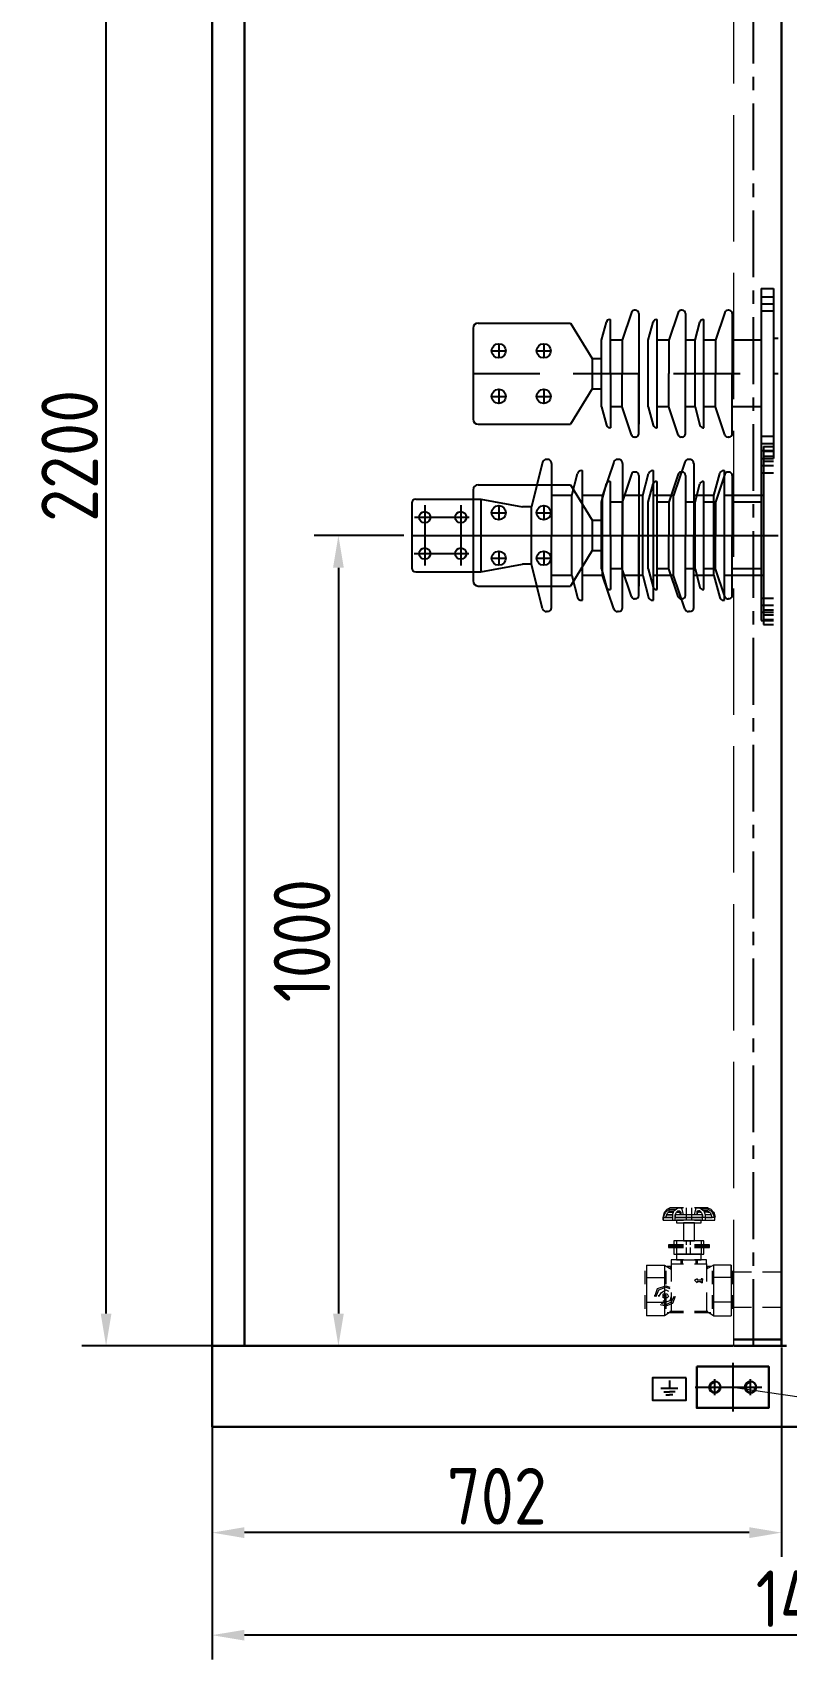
# Model space of a CAD drawing. Header units: millimetres. Extents: x 45841 to 102963, y -329287 to -163666.
# Drawn here: x 72242 to 73174, y -167413 to -165402 of the extents above; entities that cross this region are included whole.
import ezdxf

# ---------------------------------------------------------------- set-up
doc = ezdxf.new("R2010")
doc.units = ezdxf.units.MM
doc.header["$LTSCALE"] = 13
for name, pattern in [('ACAD_ISO02W100', [15, 12, -3]), ('CENTER', [50.8, 31.75, -6.35, 6.35, -6.35]), ('CENTERX2', [101.6, 63.5, -12.7, 12.7, -12.7]), ('HIDDEN', [9.525, 6.35, -3.175])]:
    doc.linetypes.add(name, pattern=pattern)
doc.layers.get('0').update_dxf_attribs({"color": 1, "linetype": 'CENTER'})
for name, color, linetype in [('1', 4, 'Continuous'), ('4', 2, 'HIDDEN'), ('粗实线', 4, 'Continuous')]:
    doc.layers.add(name, color=color, linetype=linetype)
doc.layers.add('标注、文本', color=3, linetype='Continuous', lineweight=25)
doc.layers.add('铁心', color=3, linetype='Continuous', lineweight=0)
doc.styles.get("Standard").update_dxf_attribs({"font": 'gbenor.shx', "bigfont": 'gbcbig.shx'})
doc.dimstyles.new('1-15', dxfattribs={"dimscale": 20, "dimtxt": 3.5, "dimasz": 2, "dimexe": 1.5, "dimexo": 0.5, "dimgap": 0.5, "dimtad": 1, "dimtoh": 1, "dimdec": 1, "dimdsep": 46, "dimtxsty": 'Standard', "dimcen": 2.5, "dimclrd": 3, "dimclre": 3, "dimclrt": 3, "dimadec": 0, "dimazin": 2, "dimtfac": 1, "dimtdec": 1, "dimtmove": 0, "dimatfit": 2, "dimfxl": 1, "dimarcsym": 0})

# ---------------------------------------------------------------- blocks, each defined once
blk = doc.blocks.new('*D1784')
at = {"layer": 'Defpoints', "color": 0, "transparency": 16777216}
for p in [(72463.8, -167017.6), (73167.8, -167017.6), (72463.8, -167256.4)]:
    blk.add_point(p, dxfattribs=at)
at = {"layer": '标注、文本', "color": 3, "lineweight": -2, "transparency": 16777216}
for p, q in [((72463.8, -167027.6), (72463.8, -167286.4)), ((73167.8, -167027.6), (73167.8, -167286.4)), ((73127.8, -167256.4), (72503.8, -167256.4))]:
    blk.add_line(p, q, dxfattribs=at)
at = {"layer": '标注、文本', "color": 3, "transparency": 16777216}
for points in [[(72503.8, -167249.7), (72503.8, -167263.1), (72463.8, -167256.4)], [(73127.8, -167249.7), (73127.8, -167263.1), (73167.8, -167256.4)]]:
    blk.add_solid(points, dxfattribs=at)
at = {"layer": '标注、文本', "color": 3, "transparency": 16777216, "insert": (72815.8, -167211.4), "char_height": 70, "attachment_point": 5}
blk.add_mtext('702', dxfattribs=at)
blk = doc.blocks.new('*D1785')
at = {"layer": 'Defpoints', "color": 0, "transparency": 16777216}
for p in [(72463.8, -167125.2), (73969.8, -167125.2), (72463.8, -167383.1)]:
    blk.add_point(p, dxfattribs=at)
at = {"layer": '标注、文本', "color": 3, "lineweight": -2, "transparency": 16777216}
for p, q in [((72463.8, -167135.2), (72463.8, -167413.1)), ((73969.8, -167135.2), (73969.8, -167413.1)), ((73929.8, -167383.1), (72503.8, -167383.1))]:
    blk.add_line(p, q, dxfattribs=at)
at = {"layer": '标注、文本', "color": 3, "transparency": 16777216}
for points in [[(72503.8, -167376.5), (72503.8, -167389.8), (72463.8, -167383.1)], [(73929.8, -167376.5), (73929.8, -167389.8), (73969.8, -167383.1)]]:
    blk.add_solid(points, dxfattribs=at)
at = {"layer": '标注、文本', "color": 3, "transparency": 16777216, "insert": (73216.8, -167338.1), "char_height": 70, "attachment_point": 5}
blk.add_mtext('1495', dxfattribs=at)
blk = doc.blocks.new('*D1783')
at = {"layer": 'Defpoints', "color": 0, "transparency": 16777216}
for p in [(72332.7, -164825.7), (72463.8, -164825.7), (72563.8, -167025.6)]:
    blk.add_point(p, dxfattribs=at)
at = {"layer": '标注、文本', "color": 3, "lineweight": -2, "transparency": 16777216}
for p, q in [((72453.8, -164825.7), (72302.7, -164825.7)), ((72332.7, -166985.6), (72332.7, -164865.7)), ((72553.8, -167025.6), (72302.7, -167025.6))]:
    blk.add_line(p, q, dxfattribs=at)
at = {"layer": '标注、文本', "color": 3, "transparency": 16777216}
for points in [[(72326.1, -164865.7), (72339.4, -164865.7), (72332.7, -164825.7)], [(72326.1, -166985.6), (72339.4, -166985.6), (72332.7, -167025.6)]]:
    blk.add_solid(points, dxfattribs=at)
at = {"layer": '标注、文本', "color": 3, "transparency": 16777216, "insert": (72287.7, -165925.7), "char_height": 70, "attachment_point": 5, "rotation": 90}
blk.add_mtext('2200', dxfattribs=at)
blk = doc.blocks.new('*D1787')
at = {"layer": 'Defpoints', "color": 0, "transparency": 16777216}
for p in [(72710.6, -166024), (72619.9, -167025.6), (72710.6, -167025.6)]:
    blk.add_point(p, dxfattribs=at)
at = {"layer": '标注、文本', "color": 3, "lineweight": -2, "transparency": 16777216}
for p, q in [((72700.6, -166024), (72589.9, -166024)), ((72619.9, -166064), (72619.9, -166985.6)), ((72700.6, -167025.6), (72589.9, -167025.6))]:
    blk.add_line(p, q, dxfattribs=at)
at = {"layer": '标注、文本', "color": 3, "transparency": 16777216}
for points in [[(72613.3, -166064), (72626.6, -166064), (72619.9, -166024)], [(72613.3, -166985.6), (72626.6, -166985.6), (72619.9, -167025.6)]]:
    blk.add_solid(points, dxfattribs=at)
at = {"layer": '标注、文本', "color": 3, "transparency": 16777216, "insert": (72574.9, -166524.8), "char_height": 70, "attachment_point": 5, "rotation": 90}
blk.add_mtext('1000', dxfattribs=at)
blk = doc.blocks.new('257561')
at = {"layer": '标注、文本'}
for p, q in [((851.7, 2214.1), (862.1, 2214.1)), ((853.4, 2212.2), (856.9, 2212.2)), ((856.9, 2219.1), (856.9, 2214.1)), ((860.3, 2212.2), (856.9, 2212.2)), ((854.7, 2210.2), (856.9, 2210.2)), ((859, 2210.2), (856.9, 2210.2))]:
    blk.add_line(p, q, dxfattribs=at)

msp = doc.modelspace()

# ---------------------------------------------------------------- linework, layer by layer
at = {"color": 2, "linetype": 'ACAD_ISO02W100', "lineweight": 13}
msp.add_line((73108.816, -167025.629), (73108.816, -164855.677), dxfattribs=at)
for points in [[(73022.87, -166860.176), (73026.241, -166856.806), (73029.612, -166855.12)], [(73024.556, -166860.176), (73026.241, -166858.491), (73029.612, -166856.806)], [(73026.241, -166861.862), (73027.926, -166860.176), (73029.612, -166858.491)], [(73026.241, -166861.862), (73027.926, -166860.176), (73029.612, -166860.176)], [(73046.466, -166855.12), (73029.612, -166855.12)], [(73032.983, -166863.547), (73034.668, -166858.491), (73039.724, -166855.12)], [(73036.354, -166863.547), (73038.039, -166860.176), (73039.724, -166858.491)], [(73036.354, -166863.547), (73038.039, -166860.176), (73039.724, -166860.176)], [(73036.354, -166870.289), (73036.354, -166863.547), (73036.354, -166866.918)], [(73041.41, -166858.491), (73043.095, -166860.176)], [(73043.095, -166863.547), (73041.41, -166860.176)], [(73046.466, -166863.547), (73044.781, -166856.806), (73043.095, -166855.12)], [(73059.949, -166863.547), (73061.635, -166856.806), (73061.635, -166855.12)], [(73061.635, -166855.12), (73066.691, -166855.12), (73071.747, -166858.491), (73073.433, -166863.547)], [(73063.32, -166863.547), (73063.32, -166860.176), (73063.32, -166858.491), (73065.006, -166858.491)], [(73063.32, -166860.176), (73063.32, -166863.547)], [(73063.32, -166860.176), (73065.006, -166860.176)], [(73066.691, -166858.491), (73068.377, -166860.176), (73070.062, -166863.547)], [(73066.691, -166860.176), (73068.377, -166860.176), (73070.062, -166863.547)], [(73070.062, -166870.289), (73070.062, -166863.547), (73070.062, -166866.918)], [(73076.804, -166855.12), (73080.175, -166856.806), (73083.545, -166860.176)], [(73076.804, -166856.806), (73080.175, -166858.491), (73081.86, -166860.176)], [(73076.804, -166858.491), (73078.489, -166860.176), (73080.175, -166861.862)], [(73076.804, -166860.176), (73078.489, -166860.176), (73080.175, -166861.862)], [(73021.185, -166866.918), (73021.185, -166870.289), (73046.466, -166870.289)], [(73032.983, -166866.918), (73021.185, -166866.918), (73021.185, -166870.289), (73046.466, -166870.289)], [(73070.062, -166866.918), (73036.354, -166866.918)], [(73059.949, -166870.289), (73085.231, -166870.289), (73085.231, -166866.918)], [(73059.949, -166870.289), (73085.231, -166870.289), (73085.231, -166866.918), (73073.433, -166866.918)], [(73027.926, -166900.627), (73027.926, -166902.312), (73046.466, -166902.312)], [(73046.466, -166900.627), (73027.926, -166900.627)], [(73027.926, -166902.312), (73027.926, -166903.997), (73046.466, -166903.997)], [(73046.466, -166902.312), (73027.926, -166902.312)], [(73071.747, -166900.627), (73071.747, -166895.57), (73034.668, -166895.57), (73034.668, -166900.627)], [(73034.668, -166903.997), (73034.668, -166912.425), (73071.747, -166912.425), (73071.747, -166903.997)], [(73059.949, -166902.312), (73078.489, -166902.312), (73078.489, -166900.627), (73059.949, -166900.627)], [(73059.949, -166903.997), (73078.489, -166903.997), (73078.489, -166902.312), (73059.949, -166902.312)], [(73031.297, -166919.166), (73031.297, -166924.222), (73046.466, -166924.222)], [(73046.466, -166919.166), (73031.297, -166919.166)], [(73031.297, -166924.222), (73031.297, -166946.133)], [(73059.949, -166924.222), (73075.118, -166924.222), (73075.118, -166919.166), (73059.949, -166919.166)], [(73075.118, -166924.222), (73075.118, -166946.133)], [(72999.274, -166949.504), (72999.274, -166932.65)], [(73000.96, -166925.908), (73000.96, -166941.077), (73022.87, -166941.077)], [(73000.96, -166925.908), (73000.96, -166941.077), (73000.96, -166971.414), (73000.96, -166988.269)], [(73022.87, -166925.908), (73022.87, -166941.077), (73022.87, -166971.414), (73022.87, -166988.269)], [(73063.32, -166942.762), (73059.949, -166944.448), (73063.32, -166947.818)], [(73063.32, -166942.762), (73063.32, -166944.448)], [(73070.062, -166942.762), (73068.377, -166942.762), (73068.377, -166944.448)], [(73070.062, -166942.762), (73070.062, -166944.448)], [(73083.545, -166925.908), (73083.545, -166941.077), (73083.545, -166971.414), (73083.545, -166988.269)], [(73105.456, -166925.908), (73105.456, -166941.077), (73105.456, -166971.414), (73105.456, -166988.269)], [(73107.141, -166949.504), (73107.141, -166932.65)], [(73130.737, -166934.335), (73107.141, -166934.335)], [(73167.816, -166934.335), (73144.221, -166934.335)], [(73011.072, -166964.673), (73014.443, -166954.56), (73024.556, -166951.189), (73029.612, -166952.875)], [(73011.072, -166964.673), (73011.072, -166962.987)], [(73012.758, -166964.673), (73016.129, -166956.246), (73024.556, -166952.875), (73029.612, -166954.56)], [(73012.758, -166964.673), (73012.758, -166962.987)], [(73016.129, -166964.673), (73019.499, -166959.616), (73024.556, -166956.246), (73027.926, -166957.931)], [(73031.297, -166959.616), (73031.297, -166983.212), (73022.87, -166988.269)], [(73024.556, -166962.987), (73024.556, -166979.841)], [(73063.32, -166947.818), (73063.32, -166946.133), (73068.377, -166946.133)], [(73070.062, -166947.818), (73068.377, -166947.818), (73068.377, -166946.133)], [(73075.118, -166959.616), (73075.118, -166983.212)], [(73081.86, -166962.987), (73081.86, -166979.841)], [(73000.96, -166971.414), (73022.87, -166971.414)], [(73036.354, -166964.673), (73032.983, -166973.1), (73024.556, -166976.471), (73017.814, -166974.785)], [(73034.668, -166964.673), (73031.297, -166971.414), (73024.556, -166974.785), (73019.499, -166973.1)], [(73031.297, -166964.673), (73029.612, -166969.729), (73024.556, -166971.414), (73021.185, -166969.729)], [(73046.466, -166983.212), (73029.612, -166983.212)], [(73046.466, -166983.212), (73031.297, -166983.212)], [(73076.804, -166983.212), (73059.949, -166983.212)], [(73130.737, -166978.156), (73107.141, -166978.156)], [(73167.816, -166978.156), (73144.221, -166978.156)], [(73046.466, -166984.898), (73026.241, -166984.898)], [(73080.175, -166984.898), (73059.949, -166984.898)]]:
    msp.add_lwpolyline(points, dxfattribs=at)
for points in [[(73038.039, -166870.289), (73038.039, -166873.66), (73068.377, -166873.66), (73068.377, -166870.289)], [(73046.466, -166873.66), (73046.466, -166895.57), (73059.949, -166895.57), (73059.949, -166873.66)], [(73038.039, -166912.425), (73038.039, -166919.166), (73068.377, -166919.166), (73068.377, -166912.425)], [(73021.185, -166964.673), (73021.185, -166961.302), (73024.556, -166961.302), (73026.241, -166961.302), (73027.926, -166964.673), (73026.241, -166966.358), (73024.556, -166966.358), (73021.185, -166966.358)], [(73022.87, -166964.673), (73022.87, -166962.987), (73024.556, -166962.987), (73024.556, -166964.673)]]:
    msp.add_lwpolyline(points, close=True, dxfattribs=at)
for points in [[(73021.185, -166866.918), (73021.185, -166866.918), (73022.87, -166860.176), (73022.87, -166860.176)], [(73021.185, -166866.918), (73021.185, -166866.918), (73024.556, -166860.176), (73024.556, -166860.176)], [(73024.556, -166866.918), (73024.556, -166866.918), (73026.241, -166861.862), (73026.241, -166861.862)], [(73024.556, -166866.918), (73024.556, -166866.918), (73026.241, -166861.862), (73026.241, -166861.862)], [(73032.983, -166863.547), (73032.983, -166863.547), (73026.241, -166863.547), (73026.241, -166863.547)], [(73026.241, -166863.547), (73026.241, -166863.547), (73032.983, -166863.547), (73032.983, -166863.547)], [(73029.612, -166856.806), (73029.612, -166856.806), (73038.039, -166856.806), (73038.039, -166856.806)], [(73029.612, -166858.491), (73029.612, -166858.491), (73034.668, -166858.491), (73034.668, -166858.491)], [(73029.612, -166860.176), (73029.612, -166860.176), (73034.668, -166860.176), (73034.668, -166860.176)], [(73032.983, -166863.547), (73032.983, -166863.547), (73032.983, -166870.289), (73032.983, -166870.289)], [(73070.062, -166863.547), (73070.062, -166863.547), (73036.354, -166863.547), (73036.354, -166863.547)], [(73039.724, -166855.12), (73039.724, -166855.12), (73043.095, -166855.12), (73043.095, -166855.12)], [(73039.724, -166858.491), (73039.724, -166858.491), (73041.41, -166858.491), (73041.41, -166858.491)], [(73039.724, -166860.176), (73039.724, -166860.176), (73041.41, -166860.176), (73041.41, -166860.176)], [(73043.095, -166860.176), (73043.095, -166860.176), (73043.095, -166863.547), (73043.095, -166863.547)], [(73044.781, -166856.806), (73044.781, -166856.806), (73044.781, -166855.12), (73044.781, -166855.12)], [(73049.837, -166855.12), (73049.837, -166855.12), (73049.837, -166870.289), (73049.837, -166870.289)], [(73056.579, -166855.12), (73056.579, -166855.12), (73056.579, -166870.289), (73056.579, -166870.289)], [(73076.804, -166855.12), (73076.804, -166855.12), (73059.949, -166855.12), (73059.949, -166855.12)], [(73066.691, -166858.491), (73066.691, -166858.491), (73065.006, -166858.491), (73065.006, -166858.491)], [(73066.691, -166860.176), (73066.691, -166860.176), (73065.006, -166860.176), (73065.006, -166860.176)], [(73076.804, -166856.806), (73076.804, -166856.806), (73068.377, -166856.806), (73068.377, -166856.806)], [(73076.804, -166858.491), (73076.804, -166858.491), (73071.747, -166858.491), (73071.747, -166858.491)], [(73076.804, -166860.176), (73076.804, -166860.176), (73071.747, -166860.176), (73071.747, -166860.176)], [(73080.175, -166863.547), (73080.175, -166863.547), (73073.433, -166863.547), (73073.433, -166863.547)], [(73073.433, -166863.547), (73073.433, -166863.547), (73073.433, -166870.289), (73073.433, -166870.289)], [(73081.86, -166866.918), (73081.86, -166866.918), (73080.175, -166861.862), (73080.175, -166861.862)], [(73081.86, -166866.918), (73081.86, -166866.918), (73080.175, -166861.862), (73080.175, -166861.862)], [(73085.231, -166866.918), (73085.231, -166866.918), (73081.86, -166860.176), (73081.86, -166860.176)], [(73021.185, -166866.918), (73021.185, -166866.918), (73032.983, -166866.918), (73032.983, -166866.918)], [(73021.185, -166870.289), (73021.185, -166870.289), (73021.185, -166866.918), (73021.185, -166866.918)], [(73032.983, -166866.918), (73032.983, -166866.918), (73024.556, -166866.918), (73024.556, -166866.918)], [(73036.354, -166866.918), (73036.354, -166866.918), (73070.062, -166866.918), (73070.062, -166866.918)], [(73073.433, -166866.918), (73073.433, -166866.918), (73070.062, -166866.918), (73070.062, -166866.918)], [(73073.433, -166866.918), (73073.433, -166866.918), (73081.86, -166866.918), (73081.86, -166866.918)], [(73038.039, -166895.57), (73038.039, -166895.57), (73038.039, -166900.627), (73038.039, -166900.627)], [(73038.039, -166903.997), (73038.039, -166903.997), (73038.039, -166912.425), (73038.039, -166912.425)], [(73049.837, -166895.57), (73049.837, -166895.57), (73049.837, -166900.627), (73049.837, -166900.627)], [(73049.837, -166903.997), (73049.837, -166903.997), (73049.837, -166912.425), (73049.837, -166912.425)], [(73054.893, -166895.57), (73054.893, -166895.57), (73054.893, -166900.627), (73054.893, -166900.627)], [(73054.893, -166903.997), (73054.893, -166903.997), (73054.893, -166912.425), (73054.893, -166912.425)], [(73068.377, -166895.57), (73068.377, -166895.57), (73068.377, -166900.627), (73068.377, -166900.627)], [(73068.377, -166903.997), (73068.377, -166903.997), (73068.377, -166912.425), (73068.377, -166912.425)], [(73043.095, -166919.166), (73043.095, -166919.166), (73043.095, -166924.222), (73043.095, -166924.222)], [(73044.781, -166919.166), (73044.781, -166919.166), (73044.781, -166924.222), (73044.781, -166924.222)], [(73061.635, -166919.166), (73061.635, -166919.166), (73061.635, -166924.222), (73061.635, -166924.222)], [(73063.32, -166919.166), (73063.32, -166919.166), (73063.32, -166924.222), (73063.32, -166924.222)], [(73000.96, -166925.908), (73000.96, -166925.908), (73022.87, -166925.908), (73022.87, -166925.908)], [(73022.87, -166925.908), (73022.87, -166925.908), (73031.297, -166930.964), (73031.297, -166930.964)], [(73024.556, -166932.65), (73024.556, -166932.65), (73024.556, -166949.504), (73024.556, -166949.504)], [(73031.297, -166927.593), (73031.297, -166927.593), (73026.241, -166927.593), (73026.241, -166927.593)], [(73031.297, -166929.279), (73031.297, -166929.279), (73029.612, -166929.279), (73029.612, -166929.279)], [(73083.545, -166925.908), (73083.545, -166925.908), (73075.118, -166930.964), (73075.118, -166930.964)], [(73080.175, -166927.593), (73080.175, -166927.593), (73075.118, -166927.593), (73075.118, -166927.593)], [(73076.804, -166929.279), (73076.804, -166929.279), (73075.118, -166929.279), (73075.118, -166929.279)], [(73081.86, -166932.65), (73081.86, -166932.65), (73081.86, -166949.504), (73081.86, -166949.504)], [(73095.343, -166925.908), (73095.343, -166925.908), (73083.545, -166925.908), (73083.545, -166925.908)], [(73095.343, -166941.077), (73095.343, -166941.077), (73083.545, -166941.077), (73083.545, -166941.077)], [(73105.456, -166925.908), (73105.456, -166925.908), (73095.343, -166925.908), (73095.343, -166925.908)], [(73105.456, -166941.077), (73105.456, -166941.077), (73095.343, -166941.077), (73095.343, -166941.077)], [(73105.456, -166941.077), (73105.456, -166941.077), (73105.456, -166925.908), (73105.456, -166925.908)], [(72999.274, -166979.841), (72999.274, -166979.841), (72999.274, -166962.987), (72999.274, -166962.987)], [(73016.129, -166964.673), (73016.129, -166964.673), (73016.129, -166962.987), (73016.129, -166962.987)], [(73068.377, -166944.448), (73068.377, -166944.448), (73063.32, -166944.448), (73063.32, -166944.448)], [(73070.062, -166947.818), (73070.062, -166947.818), (73070.062, -166944.448), (73070.062, -166944.448)], [(73107.141, -166979.841), (73107.141, -166979.841), (73107.141, -166962.987), (73107.141, -166962.987)], [(73075.118, -166983.212), (73075.118, -166983.212), (73059.949, -166983.212), (73059.949, -166983.212)], [(73083.545, -166988.269), (73083.545, -166988.269), (73075.118, -166983.212), (73075.118, -166983.212)], [(73095.343, -166971.414), (73095.343, -166971.414), (73083.545, -166971.414), (73083.545, -166971.414)], [(73105.456, -166971.414), (73105.456, -166971.414), (73095.343, -166971.414), (73095.343, -166971.414)], [(73022.87, -166988.269), (73022.87, -166988.269), (73000.96, -166988.269), (73000.96, -166988.269)], [(73083.545, -166988.269), (73083.545, -166988.269), (73097.029, -166988.269), (73097.029, -166988.269)], [(73097.029, -166988.269), (73097.029, -166988.269), (73105.456, -166988.269), (73105.456, -166988.269)]]:
    msp.add_open_spline(points, degree=3, dxfattribs=at)
at = {"layer": '1', "color": 1, "linetype": 'CENTERX2', "lineweight": -3, "ltscale": 0.1}
for p, q in [((73133.235, -167025.629), (73133.235, -164855.677)), ((73133.235, -167025.629), (73133.235, -164855.677)), ((73107.323, -167046.539), (73107.323, -167106.814)), ((73061, -167076.677), (73153.646, -167076.677)), ((73085.323, -167086.685), (73085.323, -167066.669)), ((73129.323, -167086.685), (73129.323, -167066.669))]:
    msp.add_line(p, q, dxfattribs=at)
at = {"layer": '1', "color": 0}
for p, q in [((73142.591, -165719.008), (73142.591, -165929.008)), ((73142.591, -165719.008), (73157.591, -165719.008)), ((73142.591, -165729.008), (73157.591, -165729.008)), ((73157.591, -165719.008), (73157.591, -165929.008)), ((72955.259, -165757.182), (72956.213, -165757.182)), ((72956.213, -165824.008), (72956.213, -165757.182)), ((72982.145, -165748.455), (72970.711, -165782.757)), ((72987.213, -165745.632), (72986.059, -165745.632)), ((72991.336, -165749.76), (72991.336, -165824.007)), ((73013.009, -165757.182), (73013.963, -165757.182)), ((73013.963, -165890.832), (73013.963, -165757.182)), ((73039.895, -165748.455), (73028.461, -165782.757)), ((73044.963, -165745.632), (73043.809, -165745.632)), ((73049.086, -165749.76), (73049.086, -165824.007)), ((73070.759, -165757.182), (73071.713, -165757.182)), ((73071.713, -165890.832), (73071.713, -165757.182)), ((73097.645, -165748.455), (73086.211, -165782.757)), ((73102.713, -165745.632), (73101.559, -165745.632)), ((73106.836, -165749.76), (73106.836, -165824.007)), ((73142.591, -165746.508), (73157.591, -165746.508)), ((72786.341, -165767.758), (72786.341, -165880.258)), ((72792.591, -165761.508), (72906.841, -165761.508)), ((72906.841, -165761.508), (72933.591, -165805.258)), ((72945.282, -165782.757), (72951.272, -165760.246)), ((72991.341, -165761.508), (72991.341, -165886.508)), ((73003.032, -165782.757), (73009.022, -165760.246)), ((73060.782, -165782.757), (73066.772, -165760.246)), ((72945.282, -165865.257), (72945.282, -165782.757)), ((72970.711, -165782.757), (72956.213, -165782.757)), ((72970.711, -165782.757), (72970.711, -165824.007)), ((73003.032, -165865.257), (73003.032, -165782.757)), ((73028.461, -165782.757), (73013.963, -165782.757)), ((73028.461, -165782.757), (73028.461, -165824.007)), ((73060.782, -165782.757), (73049.086, -165782.757)), ((73060.782, -165865.257), (73060.782, -165782.757)), ((73086.211, -165782.757), (73071.713, -165782.757)), ((73086.211, -165782.757), (73086.211, -165824.007)), ((73142.591, -165782.757), (73106.836, -165782.757)), ((73157.591, -165780.258), (73163.591, -165780.258)), ((72933.591, -165805.258), (72933.591, -165842.758)), ((72933.591, -165805.258), (72945.282, -165805.258)), ((72956.213, -165824.007), (72956.215, -165890.833)), ((72970.711, -165865.257), (72970.711, -165824.007)), ((72991.336, -165898.257), (72991.336, -165824.007)), ((73028.461, -165865.257), (73028.461, -165824.007)), ((73049.086, -165898.257), (73049.086, -165824.007)), ((73086.211, -165865.257), (73086.211, -165824.007)), ((73106.836, -165898.257), (73106.836, -165824.007)), ((72933.591, -165842.758), (72906.841, -165886.508)), ((72933.591, -165842.758), (72945.282, -165842.758)), ((72945.282, -165865.257), (72951.272, -165887.768)), ((72970.711, -165865.257), (72956.213, -165865.257)), ((72982.146, -165899.561), (72970.711, -165865.257)), ((73003.032, -165865.257), (73009.022, -165887.768)), ((73028.461, -165865.257), (73013.963, -165865.257)), ((73039.896, -165899.561), (73028.461, -165865.257)), ((73060.782, -165865.257), (73049.086, -165865.257)), ((73060.782, -165865.257), (73066.772, -165887.768)), ((73086.211, -165865.257), (73071.713, -165865.257)), ((73097.646, -165899.561), (73086.211, -165865.257)), ((73142.591, -165865.257), (73106.836, -165865.257)), ((72792.591, -165886.508), (72906.841, -165886.508)), ((72955.259, -165890.832), (72956.213, -165890.832)), ((73013.009, -165890.832), (73013.963, -165890.832)), ((73070.759, -165890.832), (73071.713, -165890.832)), ((73106.836, -165894.132), (73106.073, -165894.132)), ((72987.211, -165902.382), (72986.059, -165902.382)), ((73044.961, -165902.382), (73043.809, -165902.382)), ((73102.711, -165902.382), (73101.559, -165902.382)), ((73142.591, -165901.508), (73157.591, -165901.508)), ((73145.591, -165914.008), (73145.591, -166134.008)), ((73145.591, -165914.008), (73157.591, -165914.008)), ((72872.321, -165933.344), (72858.6, -165988.565)), ((72878.402, -165929.957), (72877.017, -165929.957)), ((72883.35, -165934.911), (72883.35, -166024.007)), ((72960.197, -165933.344), (72946.476, -165974.507)), ((72966.278, -165929.957), (72964.893, -165929.957)), ((72971.226, -165934.911), (72971.226, -166024.007)), ((73048.073, -165933.344), (73034.352, -165974.507)), ((73054.154, -165929.957), (73052.769, -165929.957)), ((73059.102, -165934.911), (73059.102, -166024.007)), ((73142.591, -165919.008), (73157.591, -165919.008)), ((73142.591, -165919.008), (73142.591, -166129.008)), ((73142.591, -165919.008), (73157.591, -165919.008)), ((73142.591, -165929.008), (73157.591, -165929.008)), ((73142.591, -165929.008), (73157.591, -165929.008)), ((73145.591, -165929.008), (73145.591, -166119.007)), ((72908.354, -165974.507), (72915.543, -165947.494)), ((72920.326, -165943.817), (72921.472, -165943.817)), ((72921.472, -166104.197), (72921.472, -165943.817)), ((72955.259, -165957.182), (72956.213, -165957.182)), ((72956.213, -166024.008), (72956.213, -165957.182)), ((72982.145, -165948.455), (72970.711, -165982.757)), ((72987.213, -165945.632), (72986.059, -165945.632)), ((72991.336, -165949.76), (72991.336, -166024.007)), ((72996.23, -165974.507), (73003.419, -165947.494)), ((73008.202, -165943.817), (73009.347, -165943.817)), ((73009.347, -166104.197), (73009.347, -165943.817)), ((73013.009, -165957.182), (73013.963, -165957.182)), ((73013.963, -166090.832), (73013.963, -165957.182)), ((73039.895, -165948.455), (73028.461, -165982.757)), ((73044.963, -165945.632), (73043.809, -165945.632)), ((73049.086, -165949.76), (73049.086, -166024.007)), ((73070.759, -165957.182), (73071.713, -165957.182)), ((73071.713, -166090.832), (73071.713, -165957.182)), ((73084.106, -165974.507), (73091.295, -165947.494)), ((73097.645, -165948.455), (73086.211, -165982.757)), ((73096.078, -165943.817), (73097.223, -165943.817)), ((73097.223, -166104.197), (73097.223, -165943.817)), ((73102.713, -165945.632), (73101.559, -165945.632)), ((73106.836, -165949.76), (73106.836, -166024.007)), ((73142.591, -165946.508), (73157.591, -165946.508)), ((72715.591, -165979.008), (72796.091, -165979.008)), ((72786.341, -165967.758), (72786.341, -166080.258)), ((72792.591, -165961.508), (72906.841, -165961.508)), ((72796.091, -165979.008), (72796.091, -166069.008)), ((72796.091, -165979.008), (72847.591, -165988.565)), ((72908.354, -165974.507), (72883.35, -165974.507)), ((72906.841, -165961.508), (72933.591, -166005.258)), ((72908.354, -166073.507), (72908.354, -165974.507)), ((72946.476, -165974.507), (72921.472, -165974.507)), ((72945.282, -165982.757), (72951.272, -165960.246)), ((72946.476, -166073.507), (72946.476, -165974.507)), ((72996.23, -165974.507), (72971.226, -165974.507)), ((72991.341, -165961.508), (72991.341, -166086.508)), ((72996.23, -166073.507), (72996.23, -165974.507)), ((73003.032, -165982.757), (73009.022, -165960.246)), ((73034.352, -165974.507), (73009.347, -165974.507)), ((73034.352, -166073.507), (73034.352, -165974.507)), ((73084.106, -165974.507), (73059.102, -165974.507)), ((73060.782, -165982.757), (73066.772, -165960.246)), ((73084.106, -166073.507), (73084.106, -165974.507)), ((73122.228, -165974.507), (73097.223, -165974.507)), ((73145.591, -165974.507), (73102.685, -165974.507)), ((72710.591, -165984.008), (72710.591, -166064.008)), ((72858.6, -165988.565), (72847.591, -165988.565)), ((72858.6, -166059.451), (72858.6, -165988.565)), ((72945.282, -166065.257), (72945.282, -165982.757)), ((72970.711, -165982.757), (72956.213, -165982.757)), ((72970.711, -165982.757), (72970.711, -166024.007)), ((73003.032, -166065.257), (73003.032, -165982.757)), ((73028.461, -165982.757), (73013.963, -165982.757)), ((73028.461, -165982.757), (73028.461, -166024.007)), ((73060.782, -165982.757), (73049.086, -165982.757)), ((73060.782, -166065.257), (73060.782, -165982.757)), ((73086.211, -165982.757), (73071.713, -165982.757)), ((73086.211, -165982.757), (73086.211, -166024.007)), ((73142.591, -165982.757), (73106.836, -165982.757)), ((72933.591, -166005.258), (72933.591, -166042.758)), ((72933.591, -166005.258), (72945.282, -166005.258)), ((72883.35, -166113.107), (72883.35, -166024.007)), ((72956.213, -166024.007), (72956.215, -166090.833)), ((72970.711, -166065.257), (72970.711, -166024.007)), ((72971.226, -166113.107), (72971.226, -166024.007)), ((72991.336, -166098.257), (72991.336, -166024.007)), ((73028.461, -166065.257), (73028.461, -166024.007)), ((73049.086, -166098.257), (73049.086, -166024.007)), ((73059.102, -166113.107), (73059.102, -166024.007)), ((73086.211, -166065.257), (73086.211, -166024.007)), ((73106.836, -166098.257), (73106.836, -166024.007)), ((72796.091, -166069.008), (72847.591, -166059.451)), ((72858.602, -166059.451), (72847.591, -166059.451)), ((72872.322, -166114.672), (72858.602, -166059.451)), ((72933.591, -166042.758), (72906.841, -166086.508)), ((72933.591, -166042.758), (72945.282, -166042.758)), ((72715.591, -166069.008), (72796.091, -166069.008)), ((72908.354, -166073.507), (72883.35, -166073.507)), ((72908.354, -166073.507), (72915.543, -166100.52)), ((72946.476, -166073.507), (72921.472, -166073.507)), ((72945.282, -166065.257), (72951.272, -166087.768)), ((72960.198, -166114.672), (72946.476, -166073.507)), ((72970.711, -166065.257), (72956.213, -166065.257)), ((72982.146, -166099.561), (72970.711, -166065.257)), ((72996.23, -166073.507), (72971.226, -166073.507)), ((72996.23, -166073.507), (73003.419, -166100.52)), ((73003.032, -166065.257), (73009.022, -166087.768)), ((73034.352, -166073.507), (73009.347, -166073.507)), ((73028.461, -166065.257), (73013.963, -166065.257)), ((73039.896, -166099.561), (73028.461, -166065.257)), ((73048.073, -166114.672), (73034.352, -166073.507)), ((73060.782, -166065.257), (73049.086, -166065.257)), ((73084.106, -166073.507), (73059.102, -166073.507)), ((73060.782, -166065.257), (73066.772, -166087.768)), ((73086.211, -166065.257), (73071.713, -166065.257)), ((73084.106, -166073.507), (73091.295, -166100.52)), ((73097.646, -166099.561), (73086.211, -166065.257)), ((73122.228, -166073.507), (73097.223, -166073.507)), ((73145.591, -166073.507), (73102.685, -166073.507)), ((73142.591, -166065.257), (73106.836, -166065.257)), ((72792.591, -166086.508), (72906.841, -166086.508)), ((72955.259, -166090.832), (72956.213, -166090.832)), ((73013.009, -166090.832), (73013.963, -166090.832)), ((73070.759, -166090.832), (73071.713, -166090.832)), ((73106.836, -166094.132), (73106.073, -166094.132)), ((72878.4, -166118.057), (72877.018, -166118.057)), ((72920.326, -166104.197), (72921.472, -166104.197)), ((72966.276, -166118.057), (72964.893, -166118.057)), ((72987.211, -166102.382), (72986.059, -166102.382)), ((73008.202, -166104.197), (73009.347, -166104.197)), ((73044.961, -166102.382), (73043.809, -166102.382)), ((73054.152, -166118.057), (73052.769, -166118.057)), ((73096.078, -166104.197), (73097.223, -166104.197)), ((73102.711, -166102.382), (73101.559, -166102.382)), ((73142.591, -166101.508), (73157.591, -166101.508)), ((73142.591, -166119.008), (73157.591, -166119.008)), ((73142.591, -166129.008), (73157.591, -166129.008)), ((73145.591, -166134.008), (73157.591, -166134.008))]:
    msp.add_line(p, q, dxfattribs=at)
for centre, radius in [((72818.091, -165795.883), 8.75), ((72873.716, -165795.883), 8.75), ((72818.091, -165852.133), 8.75), ((72873.716, -165852.133), 8.75), ((72726.591, -166001.508), 7), ((72771.091, -166001.508), 7), ((72818.091, -165995.883), 8.75), ((72873.716, -165995.883), 8.75), ((72726.591, -166046.508), 7), ((72771.091, -166046.508), 7), ((72818.091, -166052.133), 8.75), ((72873.716, -166052.133), 8.75)]:
    msp.add_circle(centre, radius, dxfattribs=at)
for centre, radius, start, end in [((72792.591, -165767.758), 6.25, 90, 180), ((72792.591, -165880.258), 6.25, 180, 270), ((72715.591, -165984.008), 5, 90, 180), ((72792.591, -165967.758), 6.25, 90, 180), ((72715.591, -166064.008), 5, 180, 270), ((72792.591, -166080.258), 6.25, 180, 270)]:
    msp.add_arc(centre, radius, start, end, dxfattribs=at)
for centre, major_axis, start_param, end_param in [((72955.259, -165761.307), (-2.917, 2.917), 5.49778704, 6.80848298), ((72986.059, -165749.759), (-2.917, -2.917), 3.92699071, 5.17603632), ((72987.213, -165749.76), (-2.917, -2.917), 2.35619422, 3.92699071), ((73013.009, -165761.307), (-2.917, 2.917), 5.49778704, 6.80848298), ((73043.809, -165749.759), (-2.917, -2.917), 3.92699071, 5.17603632), ((73044.963, -165749.76), (-2.917, -2.917), 2.35619422, 3.92699071), ((73070.759, -165761.307), (-2.917, 2.917), 5.49778704, 6.80848298), ((73101.559, -165749.759), (-2.917, -2.917), 3.92699071, 5.17603632), ((73102.713, -165749.76), (-2.917, -2.917), 2.35619422, 3.92699071), ((72955.259, -165886.707), (-2.917, -2.917), -0.52529789, 0.78539806), ((72987.211, -165898.257), (-2.917, -2.917), 0.78539806, 2.35619438), ((73013.009, -165886.707), (-2.917, -2.917), -0.52529789, 0.78539806), ((73044.961, -165898.257), (-2.917, -2.917), 0.78539806, 2.35619438), ((73070.759, -165886.707), (-2.917, -2.917), -0.52529789, 0.78539806), ((73102.711, -165898.257), (-2.917, -2.917), 0.78539806, 2.35619438), ((72986.059, -165898.257), (-2.917, 2.917), 1.10714861, 2.35619438), ((73043.809, -165898.257), (-2.917, 2.917), 1.10714861, 2.35619438), ((73101.559, -165898.257), (-2.917, -2.917), -0.46364772, 0.78539806), ((72877.017, -165934.909), (-3.5, -3.5), 3.92699071, 5.17603632), ((72878.402, -165934.911), (-3.5, -3.5), 2.35619422, 3.92699071), ((72964.893, -165934.909), (-3.5, -3.5), 3.92699071, 5.17603632), ((72966.278, -165934.911), (-3.5, -3.5), 2.35619422, 3.92699071), ((73052.769, -165934.909), (-3.5, -3.5), 3.92699071, 5.17603632), ((73054.154, -165934.911), (-3.5, -3.5), 2.35619422, 3.92699071), ((72920.326, -165948.767), (-3.5, 3.5), 5.49778704, 6.80848298), ((72955.259, -165961.307), (-2.917, 2.917), 5.49778704, 6.80848298), ((72986.059, -165949.759), (-2.917, -2.917), 3.92699071, 5.17603632), ((72987.213, -165949.76), (-2.917, -2.917), 2.35619422, 3.92699071), ((73008.202, -165948.767), (-3.5, 3.5), 5.49778704, 6.80848298), ((73013.009, -165961.307), (-2.917, 2.917), 5.49778704, 6.80848298), ((73043.809, -165949.759), (-2.917, -2.917), 3.92699071, 5.17603632), ((73044.963, -165949.76), (-2.917, -2.917), 2.35619422, 3.92699071), ((73070.759, -165961.307), (-2.917, 2.917), 5.49778704, 6.80848298), ((73096.078, -165948.767), (-3.5, 3.5), 5.49778704, 6.80848298), ((73101.559, -165949.759), (-2.917, -2.917), 3.92699071, 5.17603632), ((73102.713, -165949.76), (-2.917, -2.917), 2.35619422, 3.92699071), ((72955.259, -166086.707), (-2.917, -2.917), -0.52529789, 0.78539806), ((72986.059, -166098.257), (-2.917, 2.917), 1.10714861, 2.35619438), ((72987.211, -166098.257), (-2.917, -2.917), 0.78539806, 2.35619438), ((73013.009, -166086.707), (-2.917, -2.917), -0.52529789, 0.78539806), ((73043.809, -166098.257), (-2.917, 2.917), 1.10714861, 2.35619438), ((73044.961, -166098.257), (-2.917, -2.917), 0.78539806, 2.35619438), ((73070.759, -166086.707), (-2.917, -2.917), -0.52529789, 0.78539806), ((73101.559, -166098.257), (-2.917, -2.917), -0.46364772, 0.78539806), ((73102.711, -166098.257), (-2.917, -2.917), 0.78539806, 2.35619438), ((72877.018, -166113.107), (-3.5, 3.5), 1.10714861, 2.35619438), ((72878.4, -166113.107), (-3.5, -3.5), 0.78539806, 2.35619438), ((72920.326, -166099.247), (-3.5, -3.5), -0.52529789, 0.78539806), ((72964.893, -166113.107), (-3.5, 3.5), 1.10714861, 2.35619438), ((72966.276, -166113.107), (-3.5, -3.5), 0.78539806, 2.35619438), ((73008.202, -166099.247), (-3.5, -3.5), -0.52529789, 0.78539806), ((73052.769, -166113.107), (-3.5, 3.5), 1.10714861, 2.35619438), ((73054.152, -166113.107), (-3.5, -3.5), 0.78539806, 2.35619438), ((73096.078, -166099.247), (-3.5, -3.5), -0.52529789, 0.78539806)]:
    msp.add_ellipse(centre, major_axis=major_axis, ratio=1, start_param=start_param, end_param=end_param, dxfattribs=at)
at = {"layer": '4', "color": 1}
for p, q in [((73142.591, -165737.758), (73157.591, -165737.758)), ((72809.341, -165795.883), (72826.841, -165795.883)), ((72818.091, -165787.133), (72818.091, -165804.633)), ((72864.966, -165795.883), (72882.466, -165795.883)), ((72873.716, -165787.133), (72873.716, -165804.633)), ((72786.341, -165824.008), (73163.591, -165824.008)), ((72809.341, -165852.133), (72826.841, -165852.133)), ((72818.091, -165843.383), (72818.091, -165860.883)), ((72864.966, -165852.133), (72882.466, -165852.133)), ((72873.716, -165843.383), (72873.716, -165860.883)), ((73142.591, -165910.258), (73157.591, -165910.258)), ((73142.591, -165937.758), (73157.591, -165937.758)), ((73145.591, -165920.008), (73157.591, -165920.008)), ((73145.591, -165926.008), (73157.591, -165926.008)), ((73145.591, -165932.008), (73157.591, -165932.008)), ((72726.591, -165986.758), (72726.591, -166061.258)), ((72771.091, -165986.758), (72771.091, -166061.258)), ((72809.341, -165995.883), (72826.841, -165995.883)), ((72818.091, -165987.133), (72818.091, -166004.633)), ((72864.966, -165995.883), (72882.466, -165995.883)), ((72873.716, -165987.133), (72873.716, -166004.633)), ((72714.046, -166001.508), (72781.546, -166001.508)), ((72710.591, -166024.008), (73163.591, -166024.008)), ((72786.341, -166024.008), (73163.591, -166024.008)), ((72713.53, -166046.508), (72781.03, -166046.508)), ((72809.341, -166052.133), (72826.841, -166052.133)), ((72818.091, -166043.383), (72818.091, -166060.883)), ((72864.966, -166052.133), (72882.466, -166052.133)), ((72873.716, -166043.383), (72873.716, -166060.883)), ((73142.591, -166110.258), (73157.591, -166110.258)), ((73145.591, -166116.008), (73157.591, -166116.008)), ((73145.591, -166122.008), (73157.591, -166122.008)), ((73145.591, -166128.008), (73157.591, -166128.008))]:
    msp.add_line(p, q, dxfattribs=at)
at = {"layer": '标注、文本', "color": 4, "lineweight": 30}
for p, q in [((72463.816, -164825.677), (72463.816, -167125.629)), ((73107.817, -167025.629), (72463.816, -167025.629)), ((72463.816, -167125.629), (73969.824, -167125.245))]:
    msp.add_line(p, q, dxfattribs=at)
at = {"layer": '标注、文本'}
msp.add_lwpolyline([(73049.881, -167064.898), (73008.361, -167064.898), (73008.361, -167092.607), (73049.881, -167092.607)], close=True, dxfattribs=at)
at = {"layer": '标注、文本', "color": 4, "lineweight": 30}
msp.add_lwpolyline([(73062.823, -167051.177), (73151.823, -167051.177), (73151.823, -167102.177), (73062.823, -167102.177)], close=True, dxfattribs=at)
for centre in [(73085.323, -167076.677), (73129.323, -167076.677)]:
    msp.add_circle(centre, 7, dxfattribs=at)
at = {"layer": '标注、文本'}
for centre in [(73085.323, -167076.677), (73129.323, -167076.677)]:
    msp.add_arc(centre, 6, 90, 0, dxfattribs=at)
at = {"layer": '标注、文本', "color": 4, "lineweight": 30}
msp.add_open_spline([(73085.231, -166866.918), (73085.231, -166866.918), (73083.545, -166860.176), (73083.545, -166860.176)], degree=3, dxfattribs=at)
at = {"layer": '粗实线', "lineweight": 30}
for p, q in [((72503.816, -167025.629), (72503.816, -164855.677)), ((73167.816, -164855.677), (73167.816, -167025.629)), ((73167.816, -167017.629), (73108.816, -167017.629)), ((73173.816, -167025.629), (73108.816, -167025.629))]:
    msp.add_line(p, q, dxfattribs=at)
at = {"layer": '铁心'}
msp.add_lwpolyline([(73107.323, -167076.677), (75362.345, -167404.76), (75362.345, -167404.76)], dxfattribs=at)

# ---------------------------------------------------------------- block references
at = {"layer": '标注、文本', "xscale": -2, "yscale": 2, "zscale": 2}
msp.add_blockref('257561', (74742.848, -171506.609), dxfattribs=at)

# ---------------------------------------------------------------- dimensions: what is measured, and where the dimension line sits
at = {"layer": '标注、文本'}
dim = msp.add_linear_dim(base=(72332.726, -164825.677), p1=(72563.816, -167025.629), p2=(72463.816, -164825.677), angle=90, dimstyle='1-15', dxfattribs=at)
dim.commit()
dim.dimension.update_dxf_attribs({"geometry": '*D1783', "text_midpoint": (72287.726, -165925.653)})
for base, p1, p2, angle, text, picture, middle in [((72619.928, -167025.629), (72710.591, -166024.008), (72710.591, -167025.629), 90, '1000', '*D1787', (72574.928, -166524.818)), ((72463.816, -167256.406), (73167.816, -167017.629), (72463.816, -167017.629), 180, '702', '*D1784', (72815.816, -167211.406)), ((72463.816, -167383.137), (73969.824, -167125.245), (72463.816, -167125.245), 180, '1495', '*D1785', (73216.82, -167338.137))]:
    dim = msp.add_linear_dim(base=base, p1=p1, p2=p2, angle=angle, text=text, dimstyle='1-15', dxfattribs=at)
    dim.commit()
    dim.dimension.update_dxf_attribs({"geometry": picture, "text_midpoint": middle})

doc.saveas('drawing.dxf')
